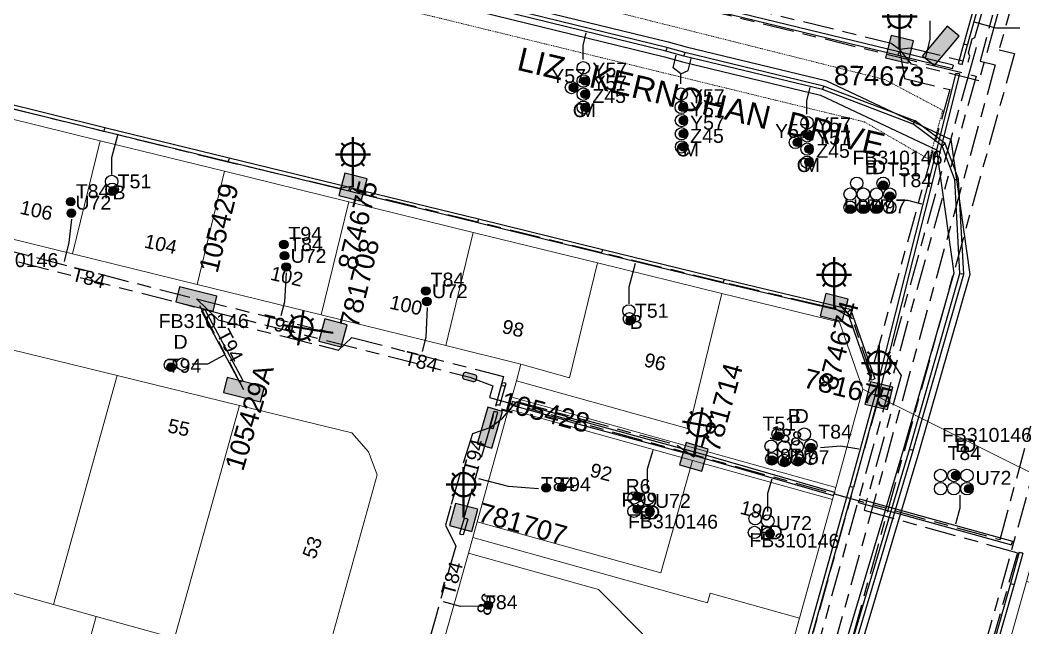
# Model space of a CAD drawing. Header units: metres. Extents: x 289087 to 291245, y 6227587 to 6229773.
# Drawn here: x 290576.8 to 290706, y 6228530.3 to 6228608.6 of the extents above; entities that cross this region are included whole.
import ezdxf
from ezdxf.enums import TextEntityAlignment as Align

# ---------------------------------------------------------------- set-up
doc = ezdxf.new("R2010")
doc.units = ezdxf.units.M
for name, pattern in [('Cable Exist UG', [8.2, 4, -1.2, 1.8, -1.2]), ('HIDDEN', [0.375, 0.25, -0.125]), ('HIDDEN2', [0.1875, 0.125, -0.0625])]:
    doc.linetypes.add(name, pattern=pattern)
for name, color, linetype in [('_User Ducts Config', 7, 'Continuous'), ('Duct_SP_EXT', 7, 'Continuous'), ('Equip_HV_EXT', 7, 'Continuous'), ('Equip_SP_SL_EXT', 7, 'Continuous'), ('Mains_HV_EXT', 7, 'Continuous'), ('Mains_LV_EXT', 7, 'Continuous'), ('Mains_LV_SL_EXT', 7, 'Continuous'), ('Mains_SL_EXT', 7, 'Continuous'), ('SupportsUG_SP_LV_EXT', 7, 'Continuous'), ('SupportsUG_SP_LV_SL_EXT', 7, 'Continuous')]:
    doc.layers.add(name, color=color, linetype=linetype)
for name, color, linetype, lineweight in [('Cadastre Land Parcels_SP_EXT', 9, 'Continuous', 5), ('Cadastre Other Property_SP_EXT', 9, 'HIDDEN', 5), ('Cadastre Roads_SP_EXT', 9, 'Continuous', 5)]:
    doc.layers.add(name, color=color, linetype=linetype, lineweight=lineweight)
doc.styles.add('COLUMN_LABEL', font='arial.ttf')
doc.styles.add('iecARIAL', font='arial.ttf', dxfattribs={"height": 2})
doc.styles.add('POLE_LABEL', font='arial.ttf')
doc.styles.get("Standard").update_dxf_attribs({"font": 'arial.ttf'})
doc.linetypes.add('Cable E UG', pattern='A,6,-0.5,["E",Standard,S=1.7,R=0,X=0.5,Y=-1],-2.9', length=9.4)
doc.linetypes.add('Cable P UG', pattern='A,6,-0.5,["P",Standard,S=1.7,R=0,X=0.5,Y=-1],-2.9', length=9.4)

# ---------------------------------------------------------------- blocks, each defined once
blk = doc.blocks.new('COLUMN_EXT')
blk.add_hatch(color=256).paths.add_polyline_path([(-1.49, 1.48), (-1.49, -1.49), (1.48, -1.49), (1.48, 1.48)])
blk.add_lwpolyline([(-1.49, -1.49), (1.48, -1.49), (1.48, 1.48), (-1.49, 1.48)], close=True)
for tag, height, style, flags, p in [('ASSET_NUM', 2.5, 'COLUMN_LABEL', 8, (2, 2)), ('STRUCTURE_PLANT_NUMBER', 0.2, 'POLE_LABEL', 9, (1.81, 0.03)), ('STREET_CODE', 0.2, 'COLUMN_LABEL', 9, (1.81, -0.2))]:
    blk.add_attdef(tag, text='', height=height, dxfattribs=dict(style=style, flags=flags)).set_placement(p, align=Align.MIDDLE_LEFT)
at = {"flags": 9}
for tag, p in [('COLUMN_TYPE', (1.81, -0.4)), ('OWNED_BY', (1.81, -0.6)), ('STATE', (1.81, -0.8)), ('USAGE', (1.81, -1)), ('LEGEND', (1.81, -1.2)), ('STREETNAME', (1.81, -1.6)), ('SUBURB', (1.81, -1.8)), ('LOCATION', (1.81, -1.4)), ('NOTES', (1.81, -2))]:
    blk.add_attdef(tag, text='', height=0.2, dxfattribs=at).set_placement(p, align=Align.MIDDLE_LEFT)
at = {"flags": 1}
blk.add_attdef('Z', (1.81, -2.35), '', height=0.2, dxfattribs=at)
blk = doc.blocks.new('PILLAR_EXT')
blk.add_hatch(color=256).paths.add_polyline_path([(-2.475, 0.99), (-2.475, -0.99), (2.475, -0.99), (2.475, 0.99)])
blk.add_lwpolyline([(-2.475, -0.99), (2.475, -0.99), (2.475, 0.99), (-2.475, 0.99)], close=True)
at = {"style": 'iecARIAL', "flags": 8}
blk.add_attdef('ASSET_NUM', (1.5, 3.5), '', height=2.5, dxfattribs=at)
for tag, p, flags in [('OWNED_BY', (0, -0.2), 9), ('STATE', (0, -0.4), 9), ('SUPPORT_TYPE', (0, -0.6), 9), ('USAGE', (0, -0.8), 9), ('LEGEND', (0, -1), 9), ('LOCATION', (0, -1.2), 9), ('NOTES', (0, -1.4), 9), ('STREETNAME', (0, -1.8), 9), ('SUBURB', (0, -2), 1), ('PARENT', (0, -1.6), 9)]:
    blk.add_attdef(tag, p, '', height=0.2, dxfattribs=dict(flags=flags))
blk = doc.blocks.new('DUCT_EXT')
blk.add_circle((0, 0.8), 0.8)
at = {"flags": 1}
blk.add_attdef('Z', (0, 0), '', height=0.2, dxfattribs=at)
at = {"flags": 9}
for tag, p in [('DUCT_CODE', (0, 0)), ('XSECT_TYPE', (0, -0.2)), ('STATE', (0, -0.6)), ('FB_REFERENCE', (0, -0.4)), ('NOTES', (0, -0.8))]:
    blk.add_attdef(tag, text='', height=0.2, dxfattribs=at).set_placement(p, align=Align.MIDDLE_LEFT)
blk = doc.blocks.new('SL_LANTERN_EXT')
at = {"lineweight": 40}
for p, q in [((0, 1.97), (0, 6.47)), ((-1.46, 5.68), (-1.06, 5.28)), ((1.46, 5.68), (1.06, 5.28)), ((-2.25, 4.22), (2.25, 4.22)), ((-1.46, 2.76), (-1.06, 3.16)), ((0, 0), (0, 2.72)), ((1.46, 2.76), (1.06, 3.16))]:
    blk.add_line(p, q, dxfattribs=at)
blk.add_circle((0, 4.22), 1.5, dxfattribs=at)
at = {"style": 'iecARIAL', "flags": 9}
blk.add_attdef('ASSET_NUM', (1.5, 1.5), '', height=2.5, dxfattribs=at)
for tag, p, height, flags in [('CONSTRUCTED_VOLTAGE', (0.98, -0.65), 0.2, 9), ('CONTROL_TYPE', (0.98, -0.85), 0.2, 9), ('LANTERN_PURPOSE', (0.98, -1.05), 0.2, 9), ('LANTERN_TYPE', (0.98, -1.25), 0.2, 9), ('NO_PHASES', (0.98, -1.45), 0.2, 9), ('LNUMBER', (2.18, -3.25), 2.5, 8), ('OPERATING_VOLTAGE', (0.98, -1.65), 0.2, 9), ('ORIENTATION', (0.98, -1.85), 0.2, 9), ('OWNED_BY', (0.98, -2.05), 0.2, 9), ('STATE', (0.98, -2.25), 0.2, 9), ('USAGE', (0.98, -2.45), 0.2, 9), ('CEXIST', (0.98, -2.65), 0.2, 9), ('CNEW', (0.98, -2.85), 0.2, 9), ('CNUMBER', (0.98, -3.05), 0.2, 9), ('CREMOVE', (0.98, -3.25), 0.2, 9), ('CREPLACE', (0.98, -3.45), 0.2, 9), ('LKINGHEIGHT', (0.98, -3.65), 0.2, 9), ('LBRACKET', (0.98, -3.85), 0.2, 9), ('LBRACKETVOCAB', (0.98, -4.05), 0.2, 9), ('LCATEGORY', (0.98, -4.25), 0.2, 9), ('LCHARGE1', (0.98, -4.45), 0.2, 9), ('LCHARGE1PERCENT', (0.98, -4.65), 0.2, 9), ('LCHARGE2', (0.98, -4.85), 0.2, 9), ('LCHARGE2PERCENT', (0.98, -5.05), 0.2, 9), ('LCHARGE3', (0.98, -5.25), 0.2, 9), ('LCHARGE3PERCENT', (0.98, -5.45), 0.2, 9), ('LEXIST', (0.98, -5.65), 0.2, 9), ('LLAMP', (0.98, -5.85), 0.2, 9), ('LLAMPVOCAB', (0.98, -6.05), 0.2, 9), ('LMAST', (0.98, -6.25), 0.2, 9), ('LMASTVOCAB', (0.98, -6.45), 0.2, 9), ('LNEW', (0.98, -6.65), 0.2, 9), ('LANTNUMBER', (0.98, -6.85), 0.2, 9), ('LOUTREACH', (0.98, -7.25), 0.2, 9), ('LOUTREACHVOCAB', (0.98, -7.45), 0.2, 9), ('LRATECODE', (0.98, -7.65), 0.2, 9), ('LREMOVE', (0.98, -7.85), 0.2, 9), ('LREPLACE', (0.98, -8.05), 0.2, 9), ('LTYPE', (0.98, -8.25), 0.2, 9), ('LTYPEVOCAB', (0.98, -8.45), 0.2, 9), ('LEGEND', (0.98, -8.65), 0.2, 9), ('LOCATION', (0.98, -8.85), 0.2, 9), ('NOTES', (0.98, -9.05), 0.2, 9), ('STREETNAME', (0.98, -9.25), 0.2, 9), ('SUBURB', (0.98, -9.45), 0.2, 1)]:
    blk.add_attdef(tag, p, '', height=height, dxfattribs=dict(flags=flags))
blk = doc.blocks.new('HV_STJ_EXT')
h = blk.add_hatch(color=256)
edge = h.paths.add_edge_path()
edge.add_ellipse((-0.59, 0.13), major_axis=(0.226, 0.226), ratio=1, start_angle=45, end_angle=135)
edge.add_line((-0.91, 0.13), (-0.91, -0.13))
edge.add_ellipse((-0.59, -0.13), major_axis=(0.226, 0.226), ratio=1, start_angle=135, end_angle=225)
edge.add_line((-0.59, -0.45), (0.59, -0.45))
edge.add_ellipse((0.59, -0.13), major_axis=(-0.226, 0.226), ratio=1, start_angle=135, end_angle=225)
edge.add_line((0.91, -0.13), (0.91, 0.13))
edge.add_ellipse((0.59, 0.13), major_axis=(-0.226, 0.226), ratio=1, start_angle=225, end_angle=315)
edge.add_line((0.59, 0.45), (-0.59, 0.45))
blk.add_lwpolyline([(-0.91, 0.13), (-0.91, -0.13, 0.414214), (-0.59, -0.45), (0.59, -0.45, 0.414214), (0.91, -0.13), (0.91, 0.13, 0.414214), (0.59, 0.45), (-0.59, 0.45, 0.414214)], format="xyb", close=True)
for tag, flags, p in [('ORIENTATION', 9, (1.5, 0)), ('Z', 1, (1.5, -0.8)), ('USAGE', 9, (1.5, -0.2)), ('LEGEND', 9, (1.5, -0.4)), ('NOTES', 9, (1.5, -0.6))]:
    blk.add_attdef(tag, text='', height=0.2, dxfattribs=dict(flags=flags)).set_placement(p, align=Align.MIDDLE_LEFT)
blk = doc.blocks.new('CABLE_LARGE_EXT')
h = blk.add_hatch(color=256)
edge = h.paths.add_edge_path()
edge.add_arc((0, 0.55), 0.55, 0, 360)
blk.add_circle((0, 0.55), 0.55)
at = {"flags": 1}
blk.add_attdef('Z', (0, 0), '', height=0.2, dxfattribs=at)
at = {"flags": 9}
for tag, p in [('COND_CODE', (0, 0)), ('STATE', (0, -0.4)), ('XSECT_SIZE', (0, -0.6)), ('FB_REFERENCE', (0, -0.2)), ('NOTES', (0, -0.8))]:
    blk.add_attdef(tag, text='', height=0.2, dxfattribs=at).set_placement(p, align=Align.MIDDLE_LEFT)

msp = doc.modelspace()

# ---------------------------------------------------------------- linework, layer by layer
at = {"layer": '_User Ducts Config'}
for points in [[(290694, 6228608.56), (290694, 6228606.18), (290693.42, 6228603.84)], [(290705.56, 6228607.6), (290702.47, 6228607.6), (290699.75, 6228608.37)], [(290649.3, 6228603.57), (290649.3, 6228605.35), (290649.71, 6228607.02)], [(290661.89, 6228600.41), (290661.89, 6228601.73), (290660.89, 6228602.5), (290661.29, 6228604.14)], [(290661.89, 6228600.41), (290661.89, 6228601.73), (290662.86, 6228602.15), (290663.24, 6228603.68)], [(290678.14, 6228596.5), (290678.14, 6228598.28), (290678.55, 6228599.95)], [(290588.58, 6228588.75), (290588.59, 6228590.95), (290589.39, 6228594)], [(290689.68, 6228585.44), (290691.09, 6228585.44), (290692.92, 6228584.95)], [(290689.68, 6228585.44), (290691.09, 6228585.44), (290692.92, 6228584.95)], [(290583.37, 6228582.96), (290583.02, 6228579.96), (290582.42, 6228577.51)], [(290655.23, 6228572.06), (290655.24, 6228574.26), (290656.04, 6228577.32)], [(290611.04, 6228576.06), (290610.81, 6228572.33), (290610.35, 6228570.53)], [(290629.21, 6228571.59), (290629.03, 6228567.75), (290628.56, 6228565.93)], [(290598.92, 6228564.32), (290600.94, 6228564.34), (290603.08, 6228565.51)], [(290657.6, 6228548.27), (290657.61, 6228550.8), (290658.32, 6228553.19)], [(290679.91, 6228553.54), (290682.47, 6228553.75), (290684.84, 6228553.38)], [(290643.56, 6228548.21), (290639.69, 6228548.54), (290635.86, 6228549.52)], [(290673.1, 6228545.31), (290673.09, 6228547.67), (290673.66, 6228549.51)], [(290697.87, 6228547.41), (290697.87, 6228545.71), (290697.29, 6228543.67)], [(290636.31, 6228533.11), (290633.49, 6228533.07), (290631.33, 6228533.66)]]:
    msp.add_lwpolyline(points, dxfattribs=at)
at = {"layer": 'Cadastre Land Parcels_SP_EXT', "linetype": 'Continuous'}
for points in [[(290587.06, 6228593.08), (290571.04, 6228597.02), (290567.49, 6228582.45), (290572.49, 6228581.22), (290583.52, 6228578.51), (290587.06, 6228593.08)], [(290603.09, 6228589.15), (290587.06, 6228593.08), (290583.52, 6228578.51), (290599.56, 6228574.58), (290603.09, 6228589.15)], [(290619.11, 6228585.22), (290603.09, 6228589.15), (290599.56, 6228574.58), (290615.57, 6228570.65), (290619.11, 6228585.22)], [(290635.14, 6228581.28), (290619.11, 6228585.22), (290615.57, 6228570.65), (290631.6, 6228566.71), (290635.14, 6228581.28)], [(290651.16, 6228577.35), (290635.14, 6228581.28), (290631.6, 6228566.71), (290641.29, 6228564.28), (290647.55, 6228562.54), (290651.16, 6228577.35)], [(290667.18, 6228573.42), (290651.16, 6228577.35), (290647.55, 6228562.54), (290641.29, 6228564.28), (290640.71, 6228562.16), (290662.93, 6228555.96), (290667.18, 6228573.42)], [(290685.36, 6228561.05), (290682.36, 6228569.69), (290667.18, 6228573.42), (290662.93, 6228555.96), (290640.71, 6228562.16), (290640.12, 6228560.04), (290681.85, 6228548.39), (290685.36, 6228561.05)], [(290589.28, 6228562.84), (290569.57, 6228567.66), (290564.63, 6228564.76), (290557.69, 6228539.83), (290581.07, 6228533.31), (290589.28, 6228562.84)], [(290605.02, 6228558.98), (290589.28, 6228562.84), (290581.07, 6228533.31), (290586.58, 6228531.77), (290596.66, 6228528.97), (290605.02, 6228558.98)], [(290622.79, 6228550.01), (290621.65, 6228553.01), (290619.52, 6228555.42), (290605.02, 6228558.98), (290596.66, 6228528.97), (290615.48, 6228523.73), (290622.79, 6228550.01)], [(290663.39, 6228551.88), (290639.69, 6228558.5), (290635.64, 6228543.98), (290659.34, 6228537.38), (290663.39, 6228551.88)], [(290681.43, 6228546.85), (290663.39, 6228551.88), (290659.34, 6228537.38), (290635.64, 6228543.98), (290635.08, 6228541.96), (290665.32, 6228533.52), (290665.68, 6228534.78), (290677.19, 6228531.55), (290681.43, 6228546.85)], [(290635.08, 6228541.96), (290634.52, 6228539.93), (290651.27, 6228535.26), (290657.11, 6228529.37), (290654.57, 6228520.4), (290672.7, 6228515.36), (290677.19, 6228531.55), (290665.68, 6228534.78), (290665.32, 6228533.52), (290635.08, 6228541.96)], [(290586.58, 6228531.77), (290581.07, 6228533.31), (290557.69, 6228539.83), (290553.52, 6228524.86), (290582.41, 6228516.8), (290586.58, 6228531.77)], [(290657.11, 6228529.37), (290651.27, 6228535.26), (290634.52, 6228539.93), (290630.65, 6228526.05), (290637.64, 6228524.08), (290637.91, 6228525.05), (290654.57, 6228520.4), (290657.11, 6228529.37)], [(290706.42, 6228536.29), (290700.37, 6228514.72), (290700.35, 6228514.67), (290700.33, 6228514.61), (290700.32, 6228514.57), (290700.3, 6228514.51), (290700.29, 6228514.46), (290700.27, 6228514.4), (290700.25, 6228514.35), (290700.24, 6228514.29), (290723.86, 6228507.71), (290729.06, 6228526.11), (290731.53, 6228527.5), (290745.98, 6228523.45), (290752.95, 6228518.85), (290753.65, 6228521.31), (290746.43, 6228525.05), (290706.42, 6228536.29)], [(290615.48, 6228523.73), (290596.66, 6228528.97), (290586.58, 6228531.77), (290582.41, 6228516.8), (290611.3, 6228508.76), (290615.48, 6228523.73)]]:
    msp.add_lwpolyline(points, close=True, dxfattribs=at)
at = {"layer": 'Cadastre Other Property_SP_EXT', "linetype": 'HIDDEN2'}
msp.add_lwpolyline([(290456.46, 6228664.44), (290440.44, 6228655.2), (290572.17, 6228623.22), (290684.79, 6228595.71), (290685.56, 6228595.51), (290693.93, 6228590.68), (290695.64, 6228597.03), (290688.19, 6228600.97), (290607.6, 6228621.21), (290470.23, 6228654.28), (290470.95, 6228660.94), (290456.46, 6228664.44)], close=True, dxfattribs=at)
at = {"layer": 'Cadastre Roads_SP_EXT', "linetype": 'Continuous'}
for points in [[(290630.65, 6228526.05), (290634.52, 6228539.93), (290635.08, 6228541.96), (290635.64, 6228543.98), (290639.69, 6228558.5), (290640.12, 6228560.04), (290640.71, 6228562.16), (290641.29, 6228564.28), (290631.6, 6228566.71), (290615.57, 6228570.65), (290599.56, 6228574.58), (290583.52, 6228578.51), (290572.49, 6228581.22), (290569.57, 6228567.66), (290589.28, 6228562.84), (290605.02, 6228558.98), (290619.52, 6228555.42), (290621.65, 6228553.01), (290622.79, 6228550.01), (290615.48, 6228523.73)], [(290700.37, 6228514.72), (290706.42, 6228536.29), (290709.94, 6228548.85), (290709.45, 6228549.09), (290685.36, 6228561.05), (290681.85, 6228548.39), (290681.43, 6228546.85), (290677.19, 6228531.55), (290672.7, 6228515.36)]]:
    msp.add_lwpolyline(points, dxfattribs=at)
at = {"layer": 'Duct_SP_EXT'}
for p, q in [((290689.89, 6228604.09), (290633.22, 6228617.88)), ((290690, 6228604.55), (290633.33, 6228618.34)), ((290659.97, 6228604.64), (290636.28, 6228610.45)), ((290660.09, 6228605.1), (290636.39, 6228610.92)), ((290698.38, 6228605.56), (290699.97, 6228611.21)), ((290698.84, 6228605.43), (290700.43, 6228611.08)), ((290659.97, 6228604.64), (290660.03, 6228604.87)), ((290660.09, 6228605.1), (290660.03, 6228604.87)), ((290662.41, 6228604.47), (290660.09, 6228605.1)), ((290697.68, 6228603.04), (290698.38, 6228605.57)), ((290698.14, 6228602.92), (290698.84, 6228605.44)), ((290698.38, 6228605.57), (290698.61, 6228605.5)), ((290698.38, 6228605.56), (290698.61, 6228605.5)), ((290698.84, 6228605.44), (290698.61, 6228605.5)), ((290698.84, 6228605.43), (290698.61, 6228605.5)), ((290662.28, 6228604.01), (290659.97, 6228604.64)), ((290662.28, 6228604.01), (290662.35, 6228604.24)), ((290662.29, 6228604.01), (290662.35, 6228604.24)), ((290680.16, 6228599.68), (290662.29, 6228604.01)), ((290662.4, 6228604.48), (290662.35, 6228604.24)), ((290662.41, 6228604.47), (290662.35, 6228604.24)), ((290680.3, 6228600.14), (290662.4, 6228604.48)), ((290689.89, 6228604.09), (290689.95, 6228604.32)), ((290689.89, 6228604.09), (290689.95, 6228604.32)), ((290696.89, 6228602.38), (290689.89, 6228604.09)), ((290690, 6228604.55), (290689.95, 6228604.32)), ((290690, 6228604.55), (290689.95, 6228604.32)), ((290697, 6228602.85), (290690, 6228604.55)), ((290696.89, 6228602.38), (290696.95, 6228602.62)), ((290697, 6228602.85), (290696.95, 6228602.62)), ((290697.68, 6228603.04), (290697.91, 6228602.98)), ((290698.14, 6228602.92), (290697.91, 6228602.98)), ((290697.33, 6228601.81), (290686.91, 6228560.38)), ((290697.8, 6228601.7), (290687.38, 6228560.26)), ((290697.33, 6228601.81), (290697.56, 6228601.75)), ((290697.8, 6228601.7), (290697.56, 6228601.75)), ((290680.16, 6228599.68), (290680.23, 6228599.91)), ((290691.83, 6228595.24), (290680.16, 6228599.68)), ((290680.3, 6228600.14), (290680.23, 6228599.91)), ((290692.07, 6228595.66), (290680.3, 6228600.14)), ((290571.48, 6228598.79), (290587.68, 6228594.81)), ((290571.37, 6228598.33), (290587.57, 6228594.34)), ((290587.57, 6228594.34), (290587.62, 6228594.58)), ((290587.68, 6228594.81), (290587.62, 6228594.58)), ((290587.68, 6228594.81), (290603.69, 6228590.88)), ((290691.8, 6228595.26), (290691.95, 6228595.45)), ((290695.56, 6228592.43), (290691.8, 6228595.26)), ((290691.8, 6228595.26), (290691.83, 6228595.24)), ((290691.83, 6228595.24), (290691.95, 6228595.45)), ((290692.07, 6228595.66), (290691.95, 6228595.45)), ((290692.09, 6228595.64), (290691.95, 6228595.45)), ((290692.09, 6228595.64), (290692.07, 6228595.66)), ((290695.97, 6228592.72), (290692.09, 6228595.64)), ((290587.57, 6228594.34), (290603.58, 6228590.41)), ((290695.56, 6228592.43), (290695.76, 6228592.57)), ((290697.2, 6228588.05), (290695.56, 6228592.43)), ((290695.97, 6228592.72), (290695.76, 6228592.57)), ((290697.67, 6228588.15), (290695.97, 6228592.72)), ((290603.58, 6228590.41), (290603.64, 6228590.64)), ((290603.69, 6228590.88), (290603.64, 6228590.64)), ((290603.69, 6228590.88), (290619.22, 6228587.09)), ((290603.58, 6228590.41), (290619.1, 6228586.62)), ((290697.2, 6228588.08), (290697.44, 6228588.1)), ((290697.2, 6228588.05), (290697.44, 6228588.1)), ((290697.86, 6228575.96), (290697.2, 6228588.08)), ((290697.2, 6228588.08), (290697.2, 6228588.05)), ((290697.67, 6228588.15), (290697.44, 6228588.1)), ((290697.68, 6228588.11), (290697.44, 6228588.1)), ((290697.68, 6228588.11), (290697.67, 6228588.15)), ((290698.35, 6228575.9), (290697.68, 6228588.11)), ((290619.1, 6228586.62), (290619.16, 6228586.86)), ((290619.1, 6228586.62), (290619.16, 6228586.86)), ((290619.22, 6228587.09), (290619.16, 6228586.86)), ((290619.22, 6228587.09), (290619.16, 6228586.86)), ((290619.22, 6228587.09), (290619.42, 6228587.04)), ((290619.3, 6228586.57), (290619.36, 6228586.81)), ((290619.42, 6228587.04), (290619.36, 6228586.81)), ((290619.42, 6228587.04), (290635.84, 6228583.03)), ((290619.1, 6228586.62), (290619.3, 6228586.57)), ((290619.3, 6228586.57), (290635.73, 6228582.57)), ((290635.84, 6228583.03), (290635.78, 6228582.8)), ((290635.84, 6228583.03), (290651.83, 6228579.07)), ((290635.73, 6228582.57), (290635.78, 6228582.8)), ((290635.73, 6228582.57), (290651.72, 6228578.6)), ((290651.83, 6228579.07), (290651.77, 6228578.84)), ((290651.83, 6228579.07), (290667.5, 6228575.25)), ((290651.72, 6228578.6), (290651.77, 6228578.84)), ((290651.72, 6228578.6), (290667.39, 6228574.79)), ((290667.5, 6228575.25), (290667.44, 6228575.02)), ((290667.5, 6228575.25), (290681.87, 6228571.83)), ((290691.37, 6228553.31), (290697.86, 6228575.96)), ((290691.83, 6228553.17), (290698.35, 6228575.9)), ((290697.86, 6228575.96), (290698.1, 6228575.93)), ((290698.35, 6228575.9), (290698.1, 6228575.93)), ((290667.39, 6228574.79), (290667.44, 6228575.02)), ((290667.39, 6228574.79), (290681.75, 6228571.37)), ((290600.55, 6228571.33), (290600.34, 6228571.22)), ((290600.55, 6228571.33), (290605.46, 6228562.18)), ((290681.75, 6228571.37), (290681.81, 6228571.6)), ((290681.75, 6228571.37), (290681.81, 6228571.6)), ((290681.75, 6228571.37), (290682.96, 6228571.07)), ((290681.87, 6228571.83), (290681.81, 6228571.6)), ((290681.87, 6228571.83), (290681.81, 6228571.6)), ((290681.87, 6228571.83), (290683.08, 6228571.53)), ((290682.96, 6228571.07), (290683.02, 6228571.3)), ((290683.08, 6228571.53), (290683.02, 6228571.3)), ((290683.08, 6228571.53), (290683.75, 6228571.38)), ((290683.75, 6228571.38), (290683.57, 6228571.17)), ((290683.75, 6228571.38), (290686.9, 6228562.41)), ((290600.12, 6228571.11), (290600.34, 6228571.22)), ((290600.12, 6228571.11), (290605.04, 6228561.95)), ((290682.96, 6228571.07), (290683.39, 6228570.97)), ((290683.39, 6228570.97), (290683.57, 6228571.17)), ((290683.39, 6228570.97), (290686.44, 6228562.25)), ((290686.44, 6228562.25), (290686.67, 6228562.33)), ((290686.9, 6228562.41), (290686.67, 6228562.33)), ((290605.04, 6228561.95), (290605.25, 6228562.06)), ((290605.46, 6228562.18), (290605.25, 6228562.06)), ((290638.1, 6228559.11), (290638.8, 6228561.55)), ((290638.56, 6228558.97), (290639.26, 6228561.41)), ((290638.8, 6228561.55), (290638.92, 6228561.94)), ((290638.8, 6228561.55), (290639.03, 6228561.48)), ((290638.92, 6228561.94), (290639.15, 6228561.88)), ((290639.26, 6228561.41), (290639.03, 6228561.48)), ((290639.38, 6228561.81), (290639.15, 6228561.88)), ((290639.26, 6228561.41), (290639.38, 6228561.81)), ((290686.89, 6228560.23), (290683.69, 6228548.53)), ((290687.36, 6228560.11), (290684.15, 6228548.41)), ((290686.89, 6228560.23), (290687.12, 6228560.17)), ((290686.91, 6228560.38), (290687.15, 6228560.32)), ((290687.36, 6228560.11), (290687.12, 6228560.17)), ((290687.38, 6228560.26), (290687.15, 6228560.32)), ((290638.1, 6228559.11), (290638.33, 6228559.04)), ((290638.56, 6228558.97), (290638.33, 6228559.04)), ((290640.05, 6228559), (290640.11, 6228559.23)), ((290647.11, 6228557.03), (290640.05, 6228559)), ((290640.18, 6228559.47), (290640.11, 6228559.23)), ((290647.24, 6228557.49), (290640.18, 6228559.47)), ((290637.26, 6228556.08), (290637.85, 6228558.22)), ((290637.72, 6228555.96), (290638.31, 6228558.09)), ((290637.85, 6228558.22), (290638.08, 6228558.16)), ((290638.31, 6228558.09), (290638.08, 6228558.16)), ((290647.11, 6228557.03), (290647.17, 6228557.26)), ((290647.16, 6228556.99), (290647.22, 6228557.22)), ((290647.24, 6228557.49), (290647.17, 6228557.26)), ((290647.29, 6228557.45), (290647.22, 6228557.22)), ((290647.29, 6228557.45), (290663.8, 6228552.96)), ((290637.26, 6228556.08), (290637.49, 6228556.02)), ((290637.72, 6228555.96), (290637.49, 6228556.02)), ((290647.16, 6228556.99), (290663.68, 6228552.5)), ((290683.17, 6228525.8), (290691.37, 6228553.31)), ((290683.63, 6228525.67), (290691.83, 6228553.17)), ((290691.37, 6228553.31), (290691.6, 6228553.24)), ((290691.83, 6228553.17), (290691.6, 6228553.24)), ((290663.67, 6228552.5), (290663.74, 6228552.73)), ((290663.67, 6228552.5), (290681.57, 6228547.35)), ((290663.68, 6228552.5), (290663.74, 6228552.73)), ((290663.81, 6228552.96), (290663.74, 6228552.73)), ((290663.8, 6228552.96), (290663.74, 6228552.73)), ((290663.81, 6228552.96), (290681.7, 6228547.81)), ((290673.64, 6228512.71), (290683.69, 6228548.54)), ((290674.11, 6228512.58), (290684.15, 6228548.41)), ((290683.69, 6228548.54), (290683.92, 6228548.47)), ((290683.69, 6228548.53), (290683.92, 6228548.47)), ((290684.15, 6228548.41), (290683.92, 6228548.47)), ((290684.15, 6228548.41), (290683.92, 6228548.47)), ((290681.57, 6228547.35), (290681.64, 6228547.58)), ((290681.7, 6228547.81), (290681.64, 6228547.58)), ((290684.93, 6228546.92), (290684.87, 6228546.69)), ((290684.93, 6228546.92), (290704.63, 6228541.46)), ((290684.8, 6228546.46), (290684.87, 6228546.69)), ((290684.8, 6228546.46), (290704.5, 6228541)), ((290633.98, 6228544.46), (290633.39, 6228542.4)), ((290634.44, 6228544.32), (290633.85, 6228542.27)), ((290633.98, 6228544.46), (290634.21, 6228544.39)), ((290634.44, 6228544.32), (290634.21, 6228544.39)), ((290633.39, 6228542.4), (290633.62, 6228542.33)), ((290633.85, 6228542.27), (290633.62, 6228542.33)), ((290704.5, 6228541), (290704.57, 6228541.23)), ((290704.63, 6228541.46), (290704.57, 6228541.23)), ((290705.51, 6228540.04), (290704.37, 6228536.01)), ((290705.97, 6228539.91), (290704.83, 6228535.88)), ((290705.51, 6228540.04), (290705.74, 6228539.97)), ((290705.97, 6228539.91), (290705.74, 6228539.97)), ((290704.37, 6228536.01), (290698.39, 6228514.97)), ((290704.83, 6228535.88), (290698.85, 6228514.84)), ((290704.37, 6228536.01), (290704.6, 6228535.95)), ((290704.83, 6228535.88), (290704.6, 6228535.95))]:
    msp.add_line(p, q, dxfattribs=at)
at = {"layer": 'Mains_HV_EXT', "linetype": 'Cable Exist UG'}
for points in [[(290634.69, 6228562.63), (290637.68, 6228561.5), (290637.25, 6228560), (290681.64, 6228547.58), (290703.04, 6228541.67), (290703.04, 6228541.67), (290713.69, 6228581.08), (290725.86, 6228624.62), (290727.34, 6228631.79), (290754.31, 6228728.16), (290756.07, 6228730.41)], [(290700.96, 6228527.49), (290727.85, 6228623.94), (290729.23, 6228631.28), (290749.22, 6228702.79), (290756.53, 6228700.63), (290756.53, 6228700.63), (290759.05, 6228699.87)], [(290484.62, 6228654.42), (290529.19, 6228643.45), (290694.22, 6228602.83), (290694.22, 6228602.83), (290699.94, 6228601.43), (290699.94, 6228601.43), (290665.17, 6228476.17)], [(290706.78, 6228626.4), (290705.59, 6228622.21), (290705.59, 6228622.21), (290700.46, 6228603.36), (290702.42, 6228602.88), (290702.42, 6228602.88), (290667.89, 6228478.34)], [(290704.88, 6228611.79), (290702.91, 6228604.81), (290702.91, 6228604.81), (290704.89, 6228604.33), (290704.89, 6228604.33), (290669.03, 6228475.09)], [(290514.88, 6228448.84), (290515, 6228450.59), (290520.87, 6228450.39), (290520.87, 6228450.39), (290547.26, 6228543.18), (290554.1, 6228567.99), (290552.7, 6228583.58), (290552.7, 6228583.58), (290634.69, 6228562.63)]]:
    msp.add_lwpolyline(points, dxfattribs=at)
at = {"layer": 'Mains_HV_EXT', "linetype": 'Cable P UG'}
msp.add_lwpolyline([(290477.44, 6228654.71), (290481.31, 6228653.76), (290482.8, 6228653.44), (290485.1, 6228652.95), (290487.95, 6228652.21), (290490.91, 6228651.13), (290493.76, 6228649.76), (290497.28, 6228647.64), (290500.8, 6228645.79), (290505.57, 6228643.84), (290537.29, 6228635.91), (290592.26, 6228622.42), (290612.75, 6228617.4), (290636.57, 6228611.66), (290660.28, 6228605.84), (290662.6, 6228605.21), (290680.57, 6228600.86), (290696.68, 6228593.25), (290699.12, 6228575.86), (290692.56, 6228552.96), (290684.36, 6228525.48)], dxfattribs=at)
at = {"layer": 'Mains_HV_EXT', "linetype": 'Cable E UG'}
msp.add_lwpolyline([(290476.96, 6228652.77), (290480.86, 6228651.81), (290482.38, 6228651.48), (290484.65, 6228651.01), (290487.36, 6228650.3), (290490.13, 6228649.29), (290492.81, 6228648), (290496.3, 6228645.89), (290499.95, 6228643.98), (290504.94, 6228641.93), (290536.81, 6228633.97), (290591.78, 6228620.48), (290612.28, 6228615.45), (290636.1, 6228609.71), (290659.78, 6228603.9), (290662.1, 6228603.27), (290679.9, 6228598.97), (290694.85, 6228591.9), (290697.08, 6228576), (290690.64, 6228553.52), (290682.43, 6228525.99)], dxfattribs=at)
at = {"layer": 'Mains_LV_EXT', "linetype": 'Cable Exist UG'}
msp.add_lwpolyline([(290699.96, 6228605.12), (290699.08, 6228602.03), (290699.08, 6228602.03), (290688.83, 6228565.07), (290690.28, 6228562.84), (290690.28, 6228562.84), (290685.5, 6228545.47), (290705.28, 6228539.99), (290705.28, 6228539.99), (290686.47, 6228473.97), (290685.98, 6228472.21), (290685.98, 6228472.21), (290652.05, 6228351.02), (290649.8, 6228350.49), (290643.38, 6228328.08), (290644.12, 6228324.07), (290644.12, 6228324.07, 0.268073), (290655.94, 6228310.96), (290655.94, 6228310.96), (290664.94, 6228307.66), (290669.36, 6228308.56)], format="xyb", dxfattribs=at)
for points in [[(290555.82, 6228540.21), (290556.48, 6228542.52), (290556.48, 6228542.52), (290559.34, 6228552.57), (290563.31, 6228566.81), (290566.2, 6228568.42), (290569.14, 6228578.46), (290569.14, 6228578.46), (290570.94, 6228580.07), (290599.47, 6228572.7)], [(290605.59, 6228560.99), (290599.47, 6228572.7)], [(290599.47, 6228572.7), (290617.09, 6228568.32)], [(290599.47, 6228572.7), (290602.27, 6228570), (290602.27, 6228570), (290610.47, 6228567.94), (290615.31, 6228566.72), (290617.78, 6228566.09), (290619.52, 6228567.71), (290639.06, 6228562.71), (290639.06, 6228562.71), (290637.29, 6228556.1)], [(290637.29, 6228556.1), (290635.07, 6228555.33), (290635.07, 6228555.33), (290633.4, 6228550.05), (290632.27, 6228546.04), (290631.57, 6228543.52), (290632.89, 6228540.84), (290630.15, 6228531.11), (290630.15, 6228531.11), (290628.96, 6228526.87)], [(290637.29, 6228556.1), (290633.93, 6228544.49)]]:
    msp.add_lwpolyline(points, dxfattribs=at)
at = {"layer": 'Mains_LV_SL_EXT', "linetype": 'Cable Exist UG'}
for points in [[(290687.44, 6228560.18), (290674.15, 6228512.54)], [(290637.29, 6228556.1), (290638.91, 6228557.31), (290640.75, 6228559.48), (290661.42, 6228553.87), (290663.59, 6228552.34)]]:
    msp.add_lwpolyline(points, dxfattribs=at)
at = {"layer": 'Mains_SL_EXT', "linetype": 'Cable Exist UG'}
for points in [[(290690.09, 6228604.88), (290691.43, 6228605.07), (290691.43, 6228605.07), (290698.91, 6228603.23), (290699.12, 6228603.99), (290698.97, 6228604.4), (290699.44, 6228606.22), (290699.8, 6228606.4), (290701.07, 6228610.9), (290701.07, 6228610.9), (290716.62, 6228666.09), (290724.11, 6228692.8), (290730.27, 6228714.71), (290753.24, 6228707.43), (290756.35, 6228702.11), (290756.35, 6228702.11), (290775.2, 6228696.6)], [(290832.1, 6228713.92), (290821.4, 6228711.14), (290811.17, 6228714.03), (290805.84, 6228695.01), (290805.45, 6228693.83), (290804.62, 6228692.39), (290803.03, 6228690.8), (290800.95, 6228689.54), (290798.79, 6228688.67), (290796.55, 6228688.58), (290793.75, 6228689.12), (290776.26, 6228694.2), (290775.86, 6228694.33), (290755.03, 6228700.41), (290751.9, 6228705.76), (290731.64, 6228712.18), (290726.03, 6228692.26), (290718.54, 6228665.55), (290702.41, 6228608.28), (290700.31, 6228600.83), (290691.6, 6228602.96), (290690.09, 6228604.88)], [(290628.56, 6228620.02), (290629.91, 6228620.21), (290629.91, 6228620.21), (290689.02, 6228605.66), (290690.09, 6228604.88)], [(290690.09, 6228604.88), (290690.71, 6228601.12), (290690.71, 6228601.12), (290696.54, 6228599.69), (290686.11, 6228562.05), (290686.51, 6228562.74), (290686.51, 6228562.74), (290684.03, 6228570.13), (290681.55, 6228571.57)], [(290619.47, 6228587.21), (290617.86, 6228586.94), (290617.86, 6228586.94), (290603.53, 6228590.33), (290587.51, 6228594.29), (290571.43, 6228598.27), (290556.76, 6228601.98), (290555.49, 6228602.77)], [(290681.48, 6228571.5), (290679.98, 6228571.85), (290679.98, 6228571.85), (290667.39, 6228574.83), (290651.73, 6228578.64), (290635.74, 6228582.61), (290620.55, 6228586.31), (290619.6, 6228586.95)]]:
    msp.add_lwpolyline(points, dxfattribs=at)

# ---------------------------------------------------------------- block references
at = {"layer": '_User Ducts Config'}
for name, p, rotation in [('DUCT_EXT', (290650.13, 6228602.5), 90.33376248195651), ('DUCT_EXT', (290650.13, 6228600.8), 90.33376248195651), ('CABLE_LARGE_EXT', (290650.13, 6228600.8), 90.33376248195651), ('DUCT_EXT', (290648.61, 6228599.95), 90.33376248195651), ('CABLE_LARGE_EXT', (290648.61, 6228599.95), 90.33376248195651), ('DUCT_EXT', (290650.13, 6228599.1), 90.33376248195651), ('DUCT_EXT', (290662.75, 6228599.1), 90.65340340103329), ('CABLE_LARGE_EXT', (290650.13, 6228599.1), 90.33376248195651), ('DUCT_EXT', (290650.13, 6228597.4), 90.33376248195651), ('CABLE_LARGE_EXT', (290650.13, 6228597.4), 90.33376248195651), ('DUCT_EXT', (290662.76, 6228597.4), 90.65340340103329), ('CABLE_LARGE_EXT', (290662.76, 6228597.4), 90.65340340103329), ('DUCT_EXT', (290662.77, 6228595.7), 90.65340340103329), ('CABLE_LARGE_EXT', (290662.77, 6228595.7), 90.65340340103329), ('DUCT_EXT', (290678.97, 6228595.42), 90.33376248195651), ('DUCT_EXT', (290662.78, 6228594), 90.65340340103329), ('CABLE_LARGE_EXT', (290662.78, 6228594), 90.65340340103329), ('DUCT_EXT', (290678.97, 6228593.72), 90.33376248195651), ('DUCT_EXT', (290677.46, 6228592.88), 90.33376248195651), ('CABLE_LARGE_EXT', (290677.46, 6228592.88), 90.33376248195651), ('CABLE_LARGE_EXT', (290678.97, 6228593.72), 90.33376248195651), ('DUCT_EXT', (290662.79, 6228592.3), 90.65340340103329), ('CABLE_LARGE_EXT', (290662.79, 6228592.3), 90.65340340103329), ('DUCT_EXT', (290678.97, 6228592.02), 90.33376248195651), ('CABLE_LARGE_EXT', (290678.97, 6228592.02), 90.33376248195651), ('DUCT_EXT', (290678.97, 6228590.32), 90.33376248195651), ('CABLE_LARGE_EXT', (290678.97, 6228590.32), 90.33376248195651), ('DUCT_EXT', (290595.34, 6228564.19), 270.0269640736009), ('DUCT_EXT', (290596.88, 6228564.29), 270.0269640736009), ('CABLE_LARGE_EXT', (290596.18, 6228563.35), 358.4504141686131), ('DUCT_EXT', (290696.17, 6228549.94), 90.0000000000002), ('DUCT_EXT', (290697.87, 6228549.94), 90.0000000000002), ('DUCT_EXT', (290699.57, 6228549.94), 90.0000000000002), ('CABLE_LARGE_EXT', (290697.87, 6228549.94), 90.0000000000002), ('DUCT_EXT', (290696.17, 6228548.24), 90.0000000000002), ('DUCT_EXT', (290697.87, 6228548.24), 90.0000000000002), ('DUCT_EXT', (290699.57, 6228548.24), 90.0000000000002), ('CABLE_LARGE_EXT', (290699.57, 6228548.24), 90.0000000000002), ('DUCT_EXT', (290656.68, 6228547.04), 89.53077780227034), ('DUCT_EXT', (290658.45, 6228546.94), 89.53077780227034), ('DUCT_EXT', (290656.66, 6228545.34), 89.53077780227034), ('DUCT_EXT', (290658.45, 6228545.3), 89.53077780227034), ('DUCT_EXT', (290672.27, 6228544.35), 87.92962738615499), ('DUCT_EXT', (290673.91, 6228544.05), 87.92962738615499), ('DUCT_EXT', (290672.18, 6228542.57), 87.92962738615499), ('DUCT_EXT', (290673.86, 6228542.39), 87.92962738615499)]:
    msp.add_blockref(name, p, dxfattribs=dict(at, rotation=rotation))
for name, p in [('DUCT_EXT', (290588.56, 6228587.04)), ('DUCT_EXT', (290684.57, 6228586.81)), ('DUCT_EXT', (290687.97, 6228586.81)), ('DUCT_EXT', (290588.62, 6228586.02)), ('CABLE_LARGE_EXT', (290588.74, 6228586.08)), ('DUCT_EXT', (290683.72, 6228585.41)), ('DUCT_EXT', (290685.42, 6228585.41)), ('DUCT_EXT', (290687.12, 6228585.41)), ('CABLE_LARGE_EXT', (290687.97, 6228586.81)), ('DUCT_EXT', (290688.82, 6228585.41)), ('CABLE_LARGE_EXT', (290583.28, 6228584.68)), ('CABLE_LARGE_EXT', (290688.82, 6228585.41)), ('CABLE_LARGE_EXT', (290583.36, 6228583.21)), ('DUCT_EXT', (290683.72, 6228583.71)), ('CABLE_LARGE_EXT', (290683.72, 6228583.71)), ('DUCT_EXT', (290685.42, 6228583.71)), ('CABLE_LARGE_EXT', (290685.42, 6228583.71)), ('DUCT_EXT', (290687.12, 6228583.71)), ('CABLE_LARGE_EXT', (290687.12, 6228583.71)), ('DUCT_EXT', (290688.82, 6228583.71)), ('CABLE_LARGE_EXT', (290610.73, 6228579.17)), ('CABLE_LARGE_EXT', (290610.83, 6228577.72)), ('CABLE_LARGE_EXT', (290611.05, 6228576.27)), ('CABLE_LARGE_EXT', (290629.04, 6228573.18)), ('CABLE_LARGE_EXT', (290629.18, 6228571.82)), ('DUCT_EXT', (290655.21, 6228570.36)), ('DUCT_EXT', (290655.27, 6228569.33)), ('CABLE_LARGE_EXT', (290655.39, 6228569.39)), ('DUCT_EXT', (290674.43, 6228554.47)), ('DUCT_EXT', (290677.81, 6228554.47)), ('DUCT_EXT', (290673.53, 6228552.91)), ('CABLE_LARGE_EXT', (290674.43, 6228554.47)), ('DUCT_EXT', (290678.65, 6228553.02)), ('DUCT_EXT', (290675.2, 6228552.82)), ('DUCT_EXT', (290676.9, 6228552.83)), ('CABLE_LARGE_EXT', (290678.65, 6228553.02)), ('DUCT_EXT', (290673.61, 6228551.28)), ('CABLE_LARGE_EXT', (290673.66, 6228551.36)), ('DUCT_EXT', (290675.24, 6228551.07)), ('CABLE_LARGE_EXT', (290675.27, 6228551.14)), ('DUCT_EXT', (290676.98, 6228551.15)), ('CABLE_LARGE_EXT', (290676.99, 6228551.25)), ('DUCT_EXT', (290678.67, 6228551.33)), ('CABLE_LARGE_EXT', (290644.54, 6228547.8)), ('CABLE_LARGE_EXT', (290646.56, 6228547.86)), ('CABLE_LARGE_EXT', (290656.31, 6228546.7)), ('CABLE_LARGE_EXT', (290656.3, 6228545.03)), ('CABLE_LARGE_EXT', (290657.89, 6228544.78)), ('CABLE_LARGE_EXT', (290673.38, 6228541.89)), ('CABLE_LARGE_EXT', (290637.09, 6228532.66))]:
    msp.add_blockref(name, p, dxfattribs=at)
at = {"layer": 'Equip_HV_EXT', "rotation": 166.0511873713729}
msp.add_blockref('HV_STJ_EXT', (290634.69, 6228562.63), dxfattribs=at)
at = {"layer": 'Equip_SP_SL_EXT'}
for p in [(290690.09, 6228604.88), (290619.65, 6228587.1), (290681.65, 6228571.6), (290687.43, 6228560.22), (290633.91, 6228544.54)]:
    msp.add_blockref('SL_LANTERN_EXT', p, dxfattribs=at)
for p, rotation in [((290617.09, 6228568.32), 81.22671229322614), ((290663.59, 6228552.34), 350.0727161157752)]:
    msp.add_blockref('SL_LANTERN_EXT', p, dxfattribs=dict(at, rotation=rotation))
at = {"layer": 'SupportsUG_SP_LV_EXT'}
ref = msp.add_blockref('PILLAR_EXT', (290695.4, 6228605.31), dxfattribs=dict(at, rotation=50.0498891048055))
ref.add_attrib('ASSET_NUM', '106515', dxfattribs={"layer": '0', "height": 2.5, "rotation": 359.0826, "style": 'iecARIAL'}).set_placement((290697.69, 6228611.19), align=Align.MIDDLE_RIGHT)
ref = msp.add_blockref('PILLAR_EXT', (290599.47, 6228572.7), dxfattribs=dict(at, rotation=346.0109676868964))
ref.add_attrib('ASSET_NUM', '105429', dxfattribs={"layer": '0', "height": 2.5, "rotation": 76.2636, "style": 'iecARIAL'}).set_placement((290600.97, 6228576.2), align=Align.MIDDLE_LEFT)
ref = msp.add_blockref('PILLAR_EXT', (290605.59, 6228560.99), dxfattribs=dict(at, rotation=165.975144885255))
ref.add_attrib('ASSET_NUM', '105429A', dxfattribs={"layer": '0', "height": 2.5, "rotation": 73.3414, "style": 'iecARIAL'}).set_placement((290607.09, 6228564.49), align=Align.TOP_RIGHT)
ref = msp.add_blockref('PILLAR_EXT', (290637.29, 6228556.1), dxfattribs=dict(at, rotation=73.69870273563255))
ref.add_attrib('ASSET_NUM', '105428', dxfattribs={"layer": '0', "height": 2.5, "rotation": 345.1431, "style": 'iecARIAL'}).set_placement((290638.79, 6228559.6), align=Align.MIDDLE_LEFT)
at = {"layer": 'SupportsUG_SP_LV_SL_EXT'}
ref = msp.add_blockref('COLUMN_EXT', (290690.09, 6228604.88), dxfattribs=dict(at, rotation=346.1740229344588))
ref.add_attrib('ASSET_NUM', '874673', dxfattribs={"layer": '0', "height": 2.5, "rotation": 359.174, "style": 'COLUMN_LABEL'}).set_placement((290681.65, 6228602.79), align=Align.TOP_LEFT)
ref = msp.add_blockref('COLUMN_EXT', (290619.66, 6228587.11), dxfattribs=dict(at, rotation=345.1545476592409))
ref.add_attrib('ASSET_NUM', '874675', dxfattribs={"layer": '0', "height": 2.5, "rotation": 76.0568, "style": 'COLUMN_LABEL'}).set_placement((290621.66, 6228587.86), align=Align.MIDDLE_RIGHT)
ref = msp.add_blockref('COLUMN_EXT', (290617.09, 6228568.32), dxfattribs=dict(at, rotation=345.3781409906563))
ref.add_attrib('ASSET_NUM', '781708', dxfattribs={"layer": '0', "height": 2.5, "rotation": 76.1895, "style": 'COLUMN_LABEL'}).set_placement((290619.09, 6228569.07), align=Align.MIDDLE_LEFT)
ref = msp.add_blockref('COLUMN_EXT', (290681.65, 6228571.6), dxfattribs=dict(at, rotation=345.425783852314))
ref.add_attrib('ASSET_NUM', '874674', dxfattribs={"layer": '0', "height": 2.5, "rotation": 75.5476, "style": 'COLUMN_LABEL'}).set_placement((290683.65, 6228572.35), align=Align.MIDDLE_RIGHT)
ref = msp.add_blockref('COLUMN_EXT', (290663.59, 6228552.34), dxfattribs=dict(at, rotation=343.8059333301039))
ref.add_attrib('ASSET_NUM', '781714', dxfattribs={"layer": '0', "height": 2.5, "rotation": 74.4691, "style": 'COLUMN_LABEL'}).set_placement((290665.59, 6228553.09), align=Align.MIDDLE_LEFT)
ref = msp.add_blockref('COLUMN_EXT', (290687.43, 6228560.22), dxfattribs=dict(at, rotation=256.0767372605347))
ref.add_attrib('ASSET_NUM', '781675', dxfattribs={"layer": '0', "height": 2.5, "rotation": 346.0767, "style": 'COLUMN_LABEL'}).set_placement((290689.43, 6228560.97), align=Align.TOP_RIGHT)
ref = msp.add_blockref('COLUMN_EXT', (290633.91, 6228544.54), dxfattribs=dict(at, rotation=75.06711912288321))
ref.add_attrib('ASSET_NUM', '781707', dxfattribs={"layer": '0', "height": 2.5, "rotation": 344.263, "style": 'COLUMN_LABEL'}).set_placement((290635.91, 6228545.29), align=Align.MIDDLE_LEFT)

# ---------------------------------------------------------------- texts
at = {"layer": '_User Ducts Config'}
for s, p in [('Y57', (290645.2, 6228600.53)), ('Y57', (290650.5, 6228601.36)), ('Y57', (290650.5, 6228599.66)), ('Z45', (290650.5, 6228597.96)), ('Y57', (290663.07, 6228597.92)), ('C', (290647.97, 6228596.13)), ('M', (290648.87, 6228596.13)), ('Y57', (290663.08, 6228596.22)), ('Y57', (290663.09, 6228594.52)), ('Y57', (290679.34, 6228594.29)), ('Z45', (290663.1, 6228592.82)), ('Y57', (290674.04, 6228593.46)), ('Y57', (290679.34, 6228592.59)), ('C', (290661.24, 6228591.07)), ('M', (290662.14, 6228591.07)), ('Z45', (290679.34, 6228590.89)), ('C', (290676.82, 6228589.06)), ('M', (290677.72, 6228589.06)), ('FB310146', (290684.01, 6228590.01)), ('B', (290685.61, 6228588.78)), ('D', (290686.51, 6228588.78)), ('T51', (290688.48, 6228588.5)), ('T51', (290589.33, 6228586.96)), ('T84', (290689.96, 6228587.11)), ('T84', (290583.93, 6228585.68)), ('B', (290588.67, 6228585.53)), ('U72', (290583.89, 6228584.21)), ('U97', (290682.91, 6228583.74)), ('U97', (290684.61, 6228583.74)), ('U97', (290686.31, 6228583.74)), ('T94', (290611.33, 6228580.19)), ('T84', (290611.44, 6228578.84)), ('U72', (290611.62, 6228577.35)), ('FB310146', (290570.08, 6228576.8)), ('T84', (290629.66, 6228574.29)), ('U72', (290629.83, 6228572.8)), ('T51', (290655.98, 6228570.28)), ('FB310146', (290594.61, 6228568.95)), ('B', (290655.31, 6228568.84)), ('D', (290596.53, 6228566.27)), ('T94', (290595.77, 6228563.18)), ('B', (290675.67, 6228556.7)), ('D', (290676.57, 6228556.7)), ('T51', (290672.42, 6228555.74)), ('T84', (290679.61, 6228554.69)), ('FB310146', (290695.54, 6228554.27)), ('B', (290697.25, 6228552.95)), ('D', (290698.15, 6228552.95)), ('U97', (290672.86, 6228551.58)), ('U97', (290674.68, 6228551.35)), ('U97', (290676.43, 6228551.4)), ('T84', (290696.26, 6228551.93)), ('T84', (290643.86, 6228547.94)), ('T94', (290645.96, 6228547.9)), ('R6', (290654.78, 6228547.68)), ('U72', (290699.88, 6228548.74)), ('R99', (290654.26, 6228545.92)), ('U72', (290658.57, 6228545.77)), ('U72', (290674.18, 6228542.9)), ('T84', (290636.53, 6228532.71))]:
    msp.add_text(s, height=1.8, dxfattribs=at).set_placement(p)
for s, rotation, p in [('B', 358.7351, (290656.49, 6228544.32)), ('D', 358.7351, (290657.4, 6228544.3)), ('FB310146', 359.6658, (290655.08, 6228543.15)), ('B', 359.4736, (290672.01, 6228541.69)), ('D', 359.4736, (290673.21, 6228541.72)), ('FB310146', 359.4736, (290670.72, 6228540.71))]:
    msp.add_text(s, height=1.8, rotation=rotation, dxfattribs=at).set_placement(p)
at = {"layer": 'Cadastre Land Parcels_SP_EXT'}
for s, rotation, p in [('106', 347.5271, (290576.62, 6228583.7)), ('104', 347.6375, (290592.64, 6228579.34)), ('102', 347.2756, (290608.88, 6228575.19)), ('100', 347.5271, (290624.25, 6228571.47)), ('98', 347.0247, (290638.73, 6228568.34)), ('96', 346.4443, (290657.02, 6228564.04)), ('55', 347.5826, (290595.66, 6228555.54)), ('188', 345.7775, (290673.17, 6228554.71)), ('92', 345.7144, (290650.05, 6228549.84)), ('190', 345.7144, (290669.4, 6228545.03)), ('53', 70.0169, (290614.77, 6228539.05)), ('86', 70.0169, (290637.2, 6228531.73))]:
    msp.add_text(s, height=1.8, rotation=rotation, dxfattribs=at).set_placement(p)
at = {"layer": 'Cadastre Roads_SP_EXT', "color": 0}
msp.add_text('LIZ   KERNOHAN  DRIVE', height=3, rotation=346.5769, dxfattribs=at).set_placement((290640.63, 6228602.26))
at = {"layer": 'Mains_LV_EXT'}
for s, rotation, p in [('T84', 345.9131, (290583.27, 6228575.08)), ('T94', 347.0692, (290607.83, 6228569)), ('T94', 297.2559, (290602.03, 6228568.21)), ('T84', 345.7647, (290626.12, 6228564.27)), ('T94', 75.0671, (290635.55, 6228550.14)), ('T84', 74.6445, (290632.7, 6228534.35))]:
    msp.add_text(s, height=1.8, rotation=rotation, dxfattribs=at).set_placement(p)

doc.saveas('drawing.dxf')
